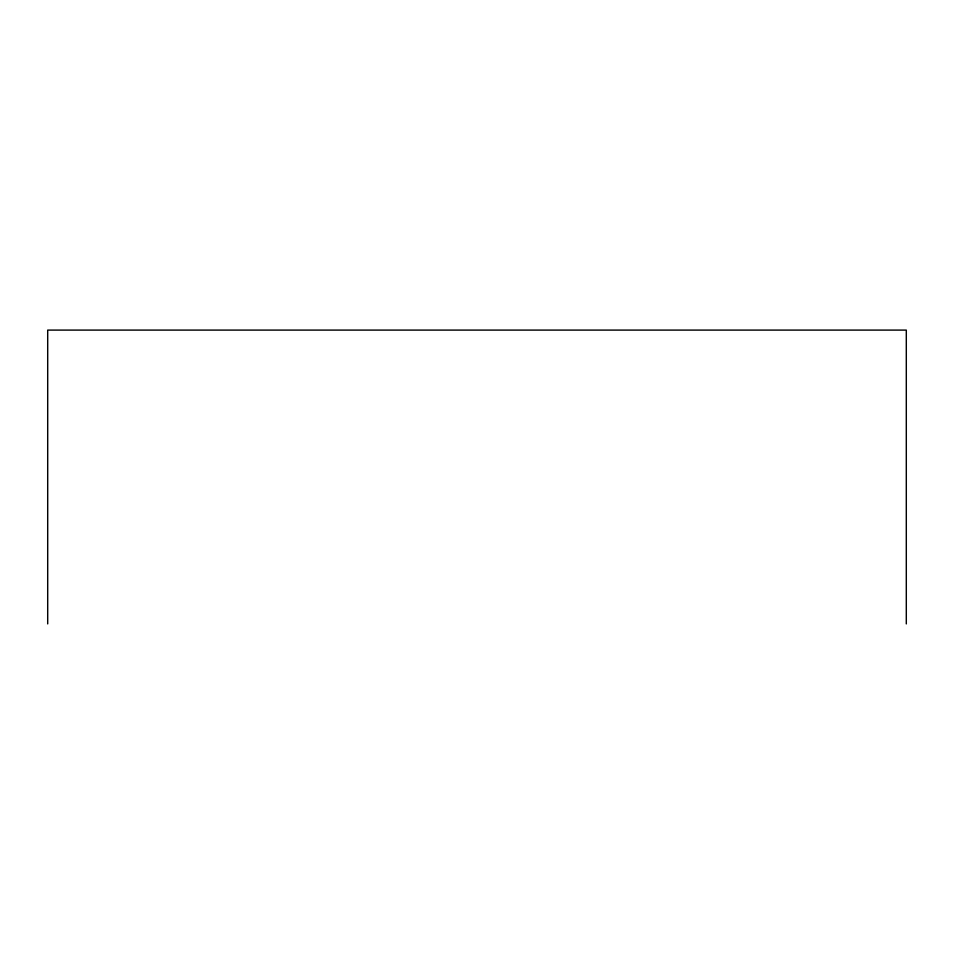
<?xml version="1.0" encoding="UTF-8"?>
<svg xmlns="http://www.w3.org/2000/svg" width="954" height="954" viewBox="0 0 954 954"><rect width="100%" height="100%" fill="white"/><g stroke="black" fill="none" stroke-linecap="round" stroke-linejoin="round"><path stroke-width="1.43" d="M906.3 623.904L906.3 330.096L47.7 330.096L47.7 623.904"/></g></svg>
